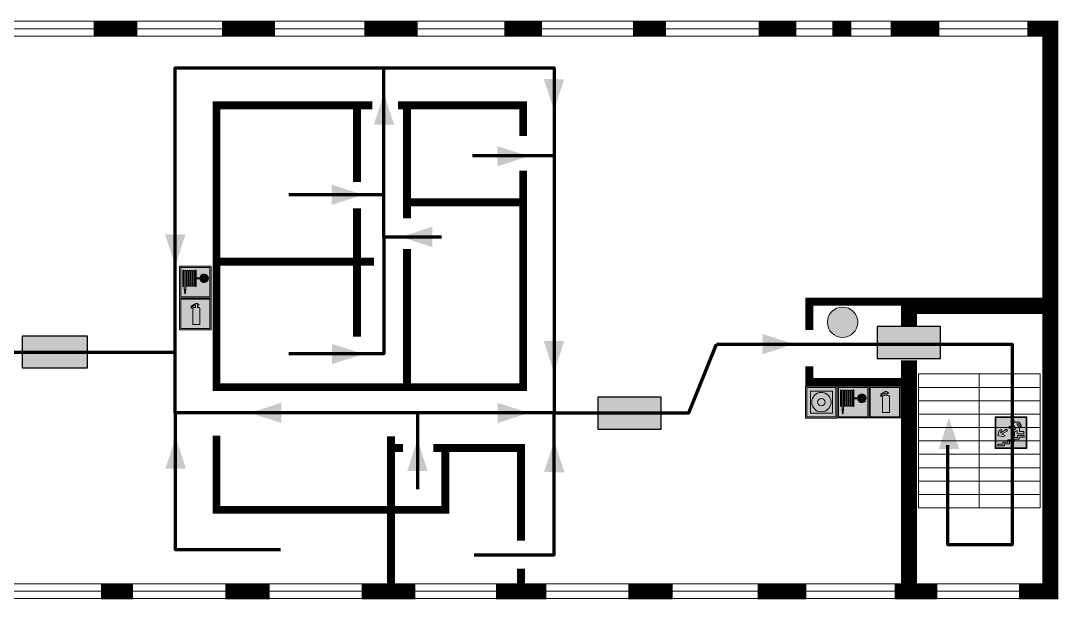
# Model space of a CAD drawing. Header units: millimetres. Extents: x 13114 to 67229, y 22859 to 38520.
# Drawn here: x 19675.7 to 19936.7, y 25225.2 to 25370.9 of the extents above; entities that cross this region are included whole.
import ezdxf

# ---------------------------------------------------------------- set-up
doc = ezdxf.new("R2010")
doc.units = ezdxf.units.MM
doc.layers.add('План_Штампы', color=7, linetype='Continuous')

# ---------------------------------------------------------------- blocks, each defined once
blk = doc.blocks.new('A$C3AD82952')
at = {"true_color": 0xf5f5ff}
h = blk.add_hatch(color=7, dxfattribs=at)
h.dxf.hatch_style = 1
h.paths.add_polyline_path([(8.21, 8.73, 0.414214), (7.89, 9.05), (7.22, 9.05), (7.22, 9.92), (7.59, 9.92, 1), (7.57, 10.36), (7.22, 10.36), (7.22, 10.6), (6.43, 10.6), (6.43, 10.36), (6.01, 10.36), (4.74, 9.59), (4.74, 8.69), (4.98, 8.73), (4.98, 9.26), (6.12, 9.91), (6.43, 9.91), (6.43, 9.05), (5.76, 9.05, 0.414214), (5.44, 8.73), (5.44, 2.2), (8.21, 2.2)], flags=0)
h.paths.add_polyline_path([(12.8, 12.8), (0, 12.8), (0, 0), (12.8, 0)])
h.paths.add_polyline_path([(0.51, 12.29), (12.29, 12.29), (12.29, 0.51), (0.51, 0.51)], flags=16)
h.paths.add_polyline_path([(4.74, 9.59), (6.01, 10.36), (6.43, 10.36), (6.43, 10.6), (7.22, 10.6), (7.22, 10.36), (7.59, 10.36, -0.94586), (7.59, 9.92), (7.22, 9.92), (7.22, 9.05), (7.89, 9.05, -0.414214), (8.21, 8.73), (8.21, 2.2), (5.44, 2.2), (5.44, 8.73, -0.414214), (5.76, 9.05), (6.43, 9.05), (6.43, 9.91), (6.12, 9.91), (4.98, 9.26), (4.98, 8.73), (4.74, 8.69)], flags=0)
h = blk.add_hatch(color=242)
h.dxf.hatch_style = 1
h.paths.add_polyline_path([(12.29, 12.29), (0.51, 12.29), (0.51, 0.51), (12.29, 0.51)])
h.paths.add_polyline_path([(4.74, 8.69), (4.74, 9.59), (6.01, 10.36), (6.43, 10.36), (6.43, 10.6), (7.22, 10.6), (7.22, 10.36), (7.59, 10.36, -0.94586), (7.59, 9.92), (7.22, 9.92), (7.22, 9.05), (7.89, 9.05, -0.414214), (8.21, 8.73), (8.21, 2.2), (5.44, 2.2), (5.44, 8.73, -0.414214), (5.76, 9.05), (6.43, 9.05), (6.43, 9.91), (6.12, 9.91), (4.98, 9.26), (4.98, 8.73)], flags=16)
h = blk.add_hatch(color=7, dxfattribs=at)
h.dxf.hatch_style = 1
h.paths.add_polyline_path([(8.21, 8.73, 0.414214), (7.89, 9.05), (7.22, 9.05), (7.22, 9.92), (7.59, 9.92, 1), (7.57, 10.36), (7.22, 10.36), (7.22, 10.6), (6.43, 10.6), (6.43, 10.36), (6.01, 10.36), (4.74, 9.59), (4.74, 8.69), (4.98, 8.73), (4.98, 9.26), (6.12, 9.91), (6.43, 9.91), (6.43, 9.05), (5.76, 9.05, 0.414214), (5.44, 8.73), (5.44, 2.2), (8.21, 2.2)])
at = {"color": 242, "lineweight": 5}
for p, q in [((0, 0), (0, 12.8)), ((0, 12.8), (12.8, 12.8)), ((12.8, 0), (12.8, 12.8)), ((6.01, 10.36), (4.74, 9.59)), ((4.74, 9.59), (4.74, 8.69)), ((4.74, 8.69), (4.98, 8.73)), ((4.98, 9.26), (6.12, 9.91)), ((4.98, 8.73), (4.98, 9.26)), ((5.44, 2.2), (5.44, 8.73)), ((5.76, 9.05), (6.43, 9.05)), ((6.01, 10.36), (6.43, 10.36)), ((6.12, 9.91), (6.43, 9.91)), ((7.22, 10.6), (6.43, 10.6)), ((6.43, 10.6), (6.43, 10.36)), ((6.43, 9.91), (6.43, 9.05)), ((7.22, 10.36), (7.22, 10.6)), ((7.59, 10.36), (7.22, 10.36)), ((7.22, 9.05), (7.22, 9.92)), ((7.59, 9.92), (7.22, 9.92)), ((7.89, 9.05), (7.22, 9.05)), ((8.21, 2.2), (8.21, 8.73)), ((0, 0), (12.8, 0)), ((5.44, 2.2), (8.21, 2.2))]:
    blk.add_line(p, q, dxfattribs=at)
blk.add_lwpolyline([(0.51, 12.29), (12.29, 12.29), (12.29, 0.51), (0.51, 0.51)], close=True, dxfattribs=at)
for centre, radius, start, end in [((5.76, 8.73), 0.32, 90, 180), ((7.58, 10.14), 0.223, 273.1875, 86.8125), ((7.89, 8.73), 0.32, 0, 90)]:
    blk.add_arc(centre, radius, start, end, dxfattribs=at)
blk = doc.blocks.new('A$C37112FD5')
at = {"true_color": 0xf5f5ff}
h = blk.add_hatch(color=7, dxfattribs=at)
h.dxf.hatch_style = 1
h.paths.add_polyline_path([(12.8, -7.4), (0, -7.4), (0, -20.2), (12.8, -20.2)])
h.paths.add_polyline_path([(12.29, -7.91), (12.29, -19.69), (0.51, -19.69), (0.51, -7.91)], flags=16)
h.paths.add_polyline_path([(4.98, -9.04, -0.42597), (5.17, -9.22), (5.17, -12.25), (5.17, -15.29, -0.432244), (4.98, -15.47), (4.83, -15.47, -0.42597), (4.64, -15.29), (4.64, -12.25), (4.64, -9.22, -0.432244), (4.83, -9.04)], flags=0)
h.paths.add_polyline_path([(4.28, -9.22), (4.28, -12.25), (4.28, -15.29, -0.432244), (4.09, -15.47), (3.94, -15.47, -0.42597), (3.75, -15.29), (3.75, -12.25), (3.75, -9.22, -0.432244), (3.94, -9.04), (4.09, -9.04, -0.42597)], flags=0)
h.paths.add_polyline_path([(5.72, -9.04), (5.87, -9.04, -0.42597), (6.06, -9.22), (6.06, -12.25), (6.06, -15.29, -0.432244), (5.87, -15.47), (5.72, -15.47, -0.42597), (5.53, -15.29), (5.53, -12.25), (5.53, -9.22, -0.432244)], flags=0)
h.paths.add_polyline_path([(6.42, -8.9), (6.5, -8.9, -0.42597), (6.69, -9.08), (6.69, -12.03), (8.21, -12.03, -15.824349), (8.21, -12.47), (6.69, -12.47), (6.69, -15.42, -0.432244), (6.5, -15.6), (6.42, -15.6)], flags=0)
h.paths.add_polyline_path([(3.39, -9.22), (3.39, -12.25), (3.39, -15.29, -0.432244), (3.2, -15.47), (3.05, -15.47, -0.42597), (2.85, -15.29), (2.85, -12.25), (2.85, -9.22, -0.432244), (3.05, -9.04), (3.2, -9.04, -0.42597)], flags=0)
h.paths.add_polyline_path([(2.5, -9.22), (2.5, -16.71), (1.96, -16.71), (1.96, -9.22, -0.432244), (2.15, -9.04), (2.31, -9.04, -0.42597)], flags=0)
h.paths.add_polyline_path([(1.61, -8.9), (1.61, -15.6), (1.57, -15.6, -0.42597), (1.37, -15.42), (1.37, -12.03), (1.37, -9.09, -0.432244), (1.57, -8.9)], flags=0)
h.paths.add_polyline_path([(9.76, -10.81), (9.76, -12.03), (8.49, -12.03, -0.336371)], flags=0)
h.paths.add_polyline_path([(8.49, -12.47), (9.76, -12.47), (9.76, -13.7, -0.336371)], flags=0)
h.paths.add_polyline_path([(10.11, -10.81, -0.336371), (11.38, -12.03), (10.11, -12.03)], flags=0)
h.paths.add_polyline_path([(10.11, -12.47), (11.38, -12.47, -0.336371), (10.11, -13.7)], flags=0)
h.paths.add_polyline_path([(2.5, -16.84), (2.5, -17.05), (1.97, -17.05), (1.97, -16.84)], flags=0)
h.paths.add_polyline_path([(2.5, -17.24, -0.033778), (2.24, -18.6, -0.033778), (1.97, -17.24)], flags=0)
h = blk.add_hatch(color=242)
h.dxf.hatch_style = 1
h.paths.add_polyline_path([(12.29, -7.91), (0.51, -7.91), (0.51, -19.69), (12.29, -19.69)])
h.paths.add_polyline_path([(6.42, -15.6), (6.42, -8.9), (6.5, -8.9, -0.42597), (6.69, -9.08), (6.69, -12.03), (8.21, -12.03, -15.824349), (8.21, -12.47), (6.69, -12.47), (6.69, -15.42, -0.432244), (6.5, -15.6)], flags=16)
h.paths.add_polyline_path([(5.87, -15.47), (5.72, -15.47, -0.42597), (5.53, -15.29), (5.53, -12.25), (5.53, -9.22, -0.432244), (5.72, -9.04), (5.87, -9.04, -0.42597), (6.06, -9.22), (6.06, -12.25), (6.06, -15.29, -0.432244)], flags=16)
h.paths.add_polyline_path([(4.98, -15.47), (4.83, -15.47, -0.42597), (4.64, -15.29), (4.64, -12.25), (4.64, -9.22, -0.432244), (4.83, -9.04), (4.98, -9.04, -0.42597), (5.17, -9.22), (5.17, -12.25), (5.17, -15.29, -0.432244)], flags=16)
h.paths.add_polyline_path([(4.09, -15.47), (3.94, -15.47, -0.42597), (3.75, -15.29), (3.75, -12.25), (3.75, -9.22, -0.432244), (3.94, -9.04), (4.09, -9.04, -0.42597), (4.28, -9.22), (4.28, -12.25), (4.28, -15.29, -0.432244)], flags=16)
h.paths.add_polyline_path([(3.2, -15.47), (3.05, -15.47, -0.42597), (2.85, -15.29), (2.85, -12.25), (2.85, -9.22, -0.432244), (3.05, -9.04), (3.2, -9.04, -0.42597), (3.39, -9.22), (3.39, -12.25), (3.39, -15.29, -0.432244)], flags=16)
h.paths.add_polyline_path([(2.5, -17.05), (1.97, -17.05), (1.97, -16.84), (2.5, -16.84)], flags=16)
h.paths.add_polyline_path([(2.5, -17.24, -0.033778), (2.24, -18.6, -0.033778), (1.97, -17.24)], flags=16)
h.paths.add_polyline_path([(2.5, -16.71), (1.96, -16.71), (1.96, -9.22, -0.432244), (2.15, -9.04), (2.31, -9.04, -0.42597), (2.5, -9.22)], flags=16)
h.paths.add_polyline_path([(1.61, -15.6), (1.57, -15.6, -0.42597), (1.37, -15.42), (1.37, -12.03), (1.37, -9.09, -0.432244), (1.57, -8.9), (1.61, -8.9)], flags=16)
h.paths.add_polyline_path([(8.49, -12.47), (9.76, -12.47), (9.76, -13.7, -0.336371)], flags=0)
h.paths.add_polyline_path([(10.11, -13.7), (10.11, -12.47), (11.38, -12.47, -0.336371)], flags=0)
h.paths.add_polyline_path([(8.49, -12.03, -0.336371), (9.76, -10.81), (9.76, -12.03)], flags=0)
h.paths.add_polyline_path([(10.11, -12.03), (10.11, -10.81, -0.336371), (11.38, -12.03)], flags=0)
h = blk.add_hatch(color=7, dxfattribs=at)
h.dxf.hatch_style = 1
h.paths.add_polyline_path([(1.61, -8.9), (1.57, -8.9, 0.432244), (1.37, -9.09), (1.37, -12.03), (1.37, -15.42, 0.42597), (1.57, -15.6), (1.61, -15.6)])
h.paths.add_polyline_path([(2.5, -9.22, 0.42597), (2.31, -9.04), (2.15, -9.04, 0.432244), (1.96, -9.22), (1.96, -16.71), (2.5, -16.71)])
h.paths.add_polyline_path([(2.5, -16.84), (1.97, -16.84), (1.97, -17.05), (2.5, -17.05)])
h.paths.add_polyline_path([(2.5, -17.24), (1.97, -17.24, 0.033778), (2.24, -18.6, 0.033778)])
h.paths.add_polyline_path([(3.39, -12.25), (3.39, -9.22, 0.42597), (3.2, -9.04), (3.05, -9.04, 0.432244), (2.85, -9.22), (2.85, -12.25), (2.85, -15.29, 0.42597), (3.05, -15.47), (3.2, -15.47, 0.432244), (3.39, -15.29)])
h.paths.add_polyline_path([(4.28, -12.25), (4.28, -9.22, 0.42597), (4.09, -9.04), (3.94, -9.04, 0.432244), (3.75, -9.22), (3.75, -12.25), (3.75, -15.29, 0.42597), (3.94, -15.47), (4.09, -15.47, 0.432244), (4.28, -15.29)])
h.paths.add_polyline_path([(5.17, -12.25), (5.17, -9.22, 0.42597), (4.98, -9.04), (4.83, -9.04, 0.432244), (4.64, -9.22), (4.64, -12.25), (4.64, -15.29, 0.42597), (4.83, -15.47), (4.98, -15.47, 0.432244), (5.17, -15.29)])
h.paths.add_polyline_path([(6.06, -12.25), (6.06, -9.22, 0.42597), (5.87, -9.04), (5.72, -9.04, 0.432244), (5.53, -9.22), (5.53, -12.25), (5.53, -15.29, 0.42597), (5.72, -15.47), (5.87, -15.47, 0.432244), (6.06, -15.29)])
h.paths.add_polyline_path([(6.69, -12.47), (8.21, -12.47, 15.824349), (8.21, -12.03), (6.69, -12.03), (6.69, -9.08, 0.42597), (6.5, -8.9), (6.42, -8.9), (6.42, -15.6), (6.5, -15.6, 0.432244), (6.69, -15.42)])
h.paths.add_polyline_path([(8.49, -12.47), (9.76, -12.47), (9.76, -13.7, -0.336371)], flags=16)
h.paths.add_polyline_path([(8.49, -12.03, -0.336371), (9.76, -10.81), (9.76, -12.03)], flags=16)
h.paths.add_polyline_path([(10.11, -12.47), (11.38, -12.47, -0.336371), (10.11, -13.7)], flags=16)
h.paths.add_polyline_path([(10.11, -12.03), (10.11, -10.81, -0.336371), (11.38, -12.03)], flags=16)
h = blk.add_hatch(color=242)
h.dxf.hatch_style = 1
h.paths.add_polyline_path([(9.76, -10.81, 0.336371), (8.49, -12.03), (9.76, -12.03)])
h.paths.add_polyline_path([(10.11, -10.81), (10.11, -12.03), (11.38, -12.03, 0.336371)])
h.paths.add_polyline_path([(11.38, -12.47), (10.11, -12.47), (10.11, -13.7, 0.336371)])
h.paths.add_polyline_path([(9.76, -12.47), (8.49, -12.47, 0.336371), (9.76, -13.7)])
at = {"color": 242, "lineweight": 5}
for p, q in [((0, -20.2), (0, -7.4)), ((0, -7.4), (12.8, -7.4)), ((12.8, -20.2), (12.8, -7.4)), ((1.37, -12.03), (1.37, -9.08)), ((1.37, -12.03), (1.37, -15.42)), ((1.57, -8.9), (1.61, -8.9)), ((1.61, -8.9), (1.61, -15.6)), ((1.96, -16.71), (1.96, -9.22)), ((2.15, -9.04), (2.31, -9.04)), ((2.5, -16.71), (2.5, -9.22)), ((2.85, -12.25), (2.85, -9.22)), ((2.85, -12.25), (2.85, -15.29)), ((3.05, -9.04), (3.2, -9.04)), ((3.39, -12.25), (3.39, -9.22)), ((3.39, -12.25), (3.39, -15.29)), ((3.75, -12.25), (3.75, -9.22)), ((3.75, -12.25), (3.75, -15.29)), ((3.94, -9.04), (4.09, -9.04)), ((4.28, -12.25), (4.28, -9.22)), ((4.28, -12.25), (4.28, -15.29)), ((4.64, -12.25), (4.64, -9.22)), ((4.64, -12.25), (4.64, -15.29)), ((4.83, -9.04), (4.98, -9.04)), ((5.17, -12.25), (5.17, -9.22)), ((5.17, -12.25), (5.17, -15.29)), ((5.53, -12.25), (5.53, -9.22)), ((5.53, -12.25), (5.53, -15.29)), ((5.72, -9.04), (5.87, -9.04)), ((6.06, -12.25), (6.06, -9.22)), ((6.06, -12.25), (6.06, -15.29)), ((6.42, -8.9), (6.42, -15.6)), ((6.5, -8.9), (6.42, -8.9)), ((6.69, -12.03), (6.69, -9.08)), ((8.21, -12.03), (6.69, -12.03)), ((8.21, -12.47), (6.69, -12.47)), ((6.69, -12.47), (6.69, -15.42)), ((9.76, -12.03), (8.49, -12.03)), ((9.76, -12.47), (8.49, -12.47)), ((9.76, -10.81), (9.76, -12.03)), ((9.76, -12.47), (9.76, -13.7)), ((10.11, -10.81), (10.11, -12.03)), ((11.38, -12.03), (10.11, -12.03)), ((11.38, -12.47), (10.11, -12.47)), ((10.11, -12.47), (10.11, -13.7)), ((1.57, -15.6), (1.61, -15.6)), ((3.05, -15.47), (3.2, -15.47)), ((3.94, -15.47), (4.09, -15.47)), ((4.83, -15.47), (4.98, -15.47)), ((5.72, -15.47), (5.87, -15.47)), ((6.42, -15.6), (6.5, -15.6)), ((0, -20.2), (12.8, -20.2)), ((1.96, -16.71), (2.5, -16.71)), ((1.97, -16.84), (2.5, -16.84)), ((1.97, -17.05), (1.97, -16.84)), ((2.5, -17.05), (1.97, -17.05)), ((1.97, -17.24), (2.5, -17.24)), ((2.5, -16.84), (2.5, -17.05))]:
    blk.add_line(p, q, dxfattribs=at)
blk.add_lwpolyline([(0.51, -7.91), (12.29, -7.91), (12.29, -19.69), (0.51, -19.69)], close=True, dxfattribs=at)
for centre, radius, start, end in [((1.56, -9.09), 0.182, 87.1027, 180.6071), ((2.15, -9.22), 0.182, 87.1027, 180.6071), ((2.32, -9.22), 0.182, 359.3929, 92.8973), ((3.04, -9.22), 0.182, 87.1027, 180.6071), ((3.21, -9.22), 0.182, 359.3929, 92.8973), ((3.93, -9.22), 0.182, 87.1027, 180.6071), ((4.1, -9.22), 0.182, 359.3929, 92.8973), ((4.82, -9.22), 0.182, 87.1027, 180.6071), ((4.99, -9.22), 0.182, 359.3929, 92.8973), ((5.71, -9.22), 0.182, 87.1027, 180.6071), ((5.88, -9.22), 0.182, 359.3929, 92.8973), ((6.51, -9.09), 0.182, 359.3929, 92.8973), ((9.93, -12.25), 1.74, 187.2319, 172.7681), ((9.93, -12.25), 1.46, 96.9927, 171.3585), ((9.93, -12.25), 1.46, 188.6415, 263.0073), ((9.93, -12.25), 1.46, 8.6415, 83.0073), ((9.93, -12.25), 1.46, 276.9927, 351.3585), ((1.56, -15.42), 0.182, 179.3929, 272.8973), ((3.04, -15.29), 0.182, 179.3929, 272.8973), ((3.21, -15.29), 0.182, 267.1027, 0.6071), ((3.93, -15.29), 0.182, 179.3929, 272.8973), ((4.1, -15.29), 0.182, 267.1027, 0.6071), ((4.82, -15.29), 0.182, 179.3929, 272.8973), ((4.99, -15.29), 0.182, 267.1027, 0.6071), ((5.71, -15.29), 0.182, 179.3929, 272.8973), ((5.88, -15.29), 0.182, 267.1027, 0.6071), ((6.51, -15.42), 0.182, 267.1027, 0.6071), ((12.17, -15.98), 10.27, 187.041, 194.7793), ((-7.7, -15.98), 10.27, 345.2207, 352.959)]:
    blk.add_arc(centre, radius, start, end, dxfattribs=at)
blk = doc.blocks.new('A$C7B4425F7')
at = {"true_color": 0xffffff}
blk.add_hatch(color=7, dxfattribs=at).paths.add_polyline_path([(0, 0), (-16, 0), (-16, -8), (0, -8)])
h = blk.add_hatch(color=126)
h.paths.add_polyline_path([(-0.2, -0.2), (-15.8, -0.2), (-15.8, -7.8), (-0.2, -7.8)])
h.paths.add_polyline_path([(-11.76, -2.03), (-11.76, -3.66), (-11.17, -3.66, -0.568275), (-11.17, -6.18), (-12.58, -6.18), (-12.58, -2.03)], flags=16)
h.paths.add_polyline_path([(-13.33, -4.12, -0.495768), (-13.59, -6.18), (-15.03, -6.18), (-15.03, -2.03), (-13.59, -2.03, -0.487973)], flags=16)
h.paths.add_polyline_path([(-10.25, -2.03), (-9.48, -2.03), (-9.48, -6.18), (-10.25, -6.18)], flags=16)
h.paths.add_polyline_path([(-13.84, -3.69), (-14.24, -3.69), (-14.24, -3.03), (-13.9, -3.03, -0.692621)], flags=0)
h.paths.add_polyline_path([(-9.15, -2.03), (-8.4, -2.03), (-8.04, -3.07), (-7.68, -2.03), (-6.93, -2.03), (-7.64, -4.1), (-6.93, -6.18), (-7.68, -6.18), (-8.04, -5.14), (-8.4, -6.18), (-9.15, -6.18), (-8.44, -4.1)], flags=16)
h.paths.add_polyline_path([(-11.76, -4.46), (-11.42, -4.46, -0.692621), (-11.36, -5.12), (-11.76, -5.12)], flags=0)
h.paths.add_polyline_path([(-13.9, -5.2), (-14.24, -5.2), (-14.24, -4.55), (-13.84, -4.55, -0.708038)], flags=0)
edge = h.paths.add_edge_path(flags=16)
edge.add_ellipse((-5.51, -4.08), major_axis=(0, 2.05), ratio=0.586184, start_angle=0, end_angle=360)
edge = h.paths.add_edge_path(flags=0)
edge.add_ellipse((-5.51, -4.08), major_axis=(0, 1.14), ratio=0.454828, start_angle=0, end_angle=360)
h.paths.add_polyline_path([(-4.13, -4.96, 0.377264), (-3.48, -4.52, 0.0555), (-3.16, -2.03), (-1.66, -2.03), (-1.66, -4.96), (-0.96, -4.96), (-0.96, -7.01), (-1.75, -7.01), (-1.75, -6.18), (-3.3, -6.18), (-3.3, -7.02), (-4.13, -7.02)], flags=16)
h.paths.add_polyline_path([(-2.73, -2.91), (-2.28, -2.91), (-2.28, -4.96), (-3.05, -4.96, 0.079136)], flags=0)
at = {"color": 126}
blk.add_lwpolyline([(-16, -8), (0, -8), (0, 0), (-16, 0)], close=True, dxfattribs=at)
blk = doc.blocks.new('A$C54414219')
at = {"true_color": 0xffffff}
h = blk.add_hatch(color=7, dxfattribs=at)
h.paths.add_polyline_path([(2.39, -9.45), (2.39, -18.3), (11.23, -18.3), (11.23, -9.45)], flags=0)
h.paths.add_polyline_path([(10.71, -13.87, -1), (2.92, -13.87, -1)], flags=0)
h.paths.add_polyline_path([(8.3, -13.87, -1), (5.33, -13.87, -1)], flags=0)
h.paths.add_polyline_path([(0.41, -7.47), (0.41, -20.27), (13.21, -20.27), (13.21, -7.47)])
h.paths.add_polyline_path([(0.92, -19.77), (12.71, -19.77), (12.71, -7.98), (0.92, -7.98)], flags=16)
h.paths.add_polyline_path([(11.23, -9.45), (11.23, -18.3), (2.39, -18.3), (2.39, -9.45)], flags=0)
at = {"lineweight": 5}
h = blk.add_hatch(color=242, dxfattribs=at)
h.paths.add_polyline_path([(12.71, -7.98), (0.92, -7.98), (0.92, -19.77), (12.71, -19.77)])
h.paths.add_polyline_path([(11.23, -18.3), (2.39, -18.3), (2.39, -9.45), (11.23, -9.45)], flags=16)
h.paths.add_polyline_path([(10.71, -13.87, -1), (2.92, -13.87, -1)], flags=0)
h.paths.add_polyline_path([(8.3, -13.87, -1), (5.33, -13.87, -1)], flags=0)
at = {"true_color": 0xffffff}
h = blk.add_hatch(color=7, dxfattribs=at)
h.paths.add_polyline_path([(2.39, -9.45), (2.39, -18.3), (11.23, -18.3), (11.23, -9.45)])
h.paths.add_polyline_path([(10.71, -13.87, -1), (2.92, -13.87, -1)], flags=16)
h.paths.add_polyline_path([(8.3, -13.87, -1), (5.33, -13.87, -1)], flags=0)
at = {"lineweight": 5}
h = blk.add_hatch(color=242, dxfattribs=at)
h.paths.add_polyline_path([(2.92, -13.87, 1), (10.71, -13.87, 1)])
h.paths.add_polyline_path([(8.3, -13.87, -1), (5.33, -13.87, -1)], flags=16)
at = {"color": 242, "lineweight": 5}
for p, q in [((0.41, -20.27), (0.41, -7.47)), ((0.41, -7.47), (13.21, -7.47)), ((0.41, -7.47), (13.21, -7.47)), ((13.21, -20.27), (13.21, -7.47)), ((0.41, -20.27), (13.21, -20.27))]:
    blk.add_line(p, q, dxfattribs=at)
for points in [[(0.92, -7.98), (12.71, -7.98), (12.71, -19.77), (0.92, -19.77)], [(2.39, -9.45), (11.23, -9.45), (11.23, -18.3), (2.39, -18.3)]]:
    blk.add_lwpolyline(points, close=True, dxfattribs=at)
for radius in [3.89, 1.49]:
    blk.add_circle((6.81, -13.87), radius, dxfattribs=at)
blk = doc.blocks.new('A$C7B8C2D5B')
at = {"lineweight": 0}
h = blk.add_hatch(color=5, dxfattribs=at)
h.dxf.hatch_style = 1
h.paths.add_polyline_path([(1.4, -3.02, 1), (-2.11, -3.02, 1)])
at = {"color": 5, "lineweight": 0}
blk.add_circle((-0.36, -3.02), 1.75, dxfattribs=at)
blk = doc.blocks.new('вниз 3')
at = {"lineweight": 0, "true_color": 0xffffff}
h = blk.add_hatch(color=7, dxfattribs=at)
h.dxf.hatch_style = 1
h.paths.add_polyline_path([(40997.5, -4475.69), (40997.25, -4475.28), (40995.76, -4476.15), (40995.97, -4475.23), (40995.39, -4475.56), (40995.05, -4476.83), (40996.33, -4477.17), (40996.91, -4476.83), (40996, -4476.55)], flags=0)
h.paths.add_polyline_path([(40999.81, -4473.95), (41000.22, -4473.95), (41000.64, -4474.67), (41001.03, -4474.43), (41000.46, -4473.49), (41000.42, -4473.49), (40999.43, -4473.49), (40998.68, -4473.92), (40998.68, -4474.57), (40997.88, -4474.57), (40997.88, -4475), (40999.14, -4475), (40999.14, -4474.43), (40999.14, -4474.38), (40999.59, -4475.15), (40998.72, -4475.67), (40998.72, -4477.06), (40999.24, -4477.06), (40999.24, -4475.96), (40999.95, -4475.56), (40999.95, -4476.43), (41001.61, -4476.43), (41001.61, -4475.88), (41000.47, -4475.88), (41000.47, -4475.12)], flags=0)
h.paths.add_polyline_path([(40999.2, -4473.24, 1), (40998.35, -4473.24, 1)], flags=0)
h.paths.add_polyline_path([(41000.46, -4477.26), (41001.69, -4477.26), (41001.69, -4476.84), (41000.03, -4476.84), (41000.03, -4477.39), (40998.78, -4477.39), (40998.78, -4477.95), (40997.53, -4477.95), (40997.53, -4478.5), (40996.29, -4478.5), (40996.29, -4479.06), (40995.05, -4479.06), (40995.05, -4479.48), (40995.29, -4479.48), (40996.72, -4479.48), (40996.72, -4478.92), (40997.97, -4478.92), (40997.97, -4478.36), (40999.2, -4478.36), (40999.2, -4477.81), (41000.46, -4477.81)], flags=0)
h.paths.add_polyline_path([(41002.37, -4472.17), (40994.37, -4472.17), (40994.37, -4480.17), (41002.37, -4480.17)])
h.paths.add_polyline_path([(41002.16, -4479.96), (40994.57, -4479.96), (40994.57, -4472.37), (41002.16, -4472.37)], flags=16)
h.paths.add_polyline_path([(41001.61, -4475.88), (41001.61, -4476.43), (40999.95, -4476.43), (40999.95, -4475.56), (40999.24, -4475.96), (40999.24, -4477.06), (40998.72, -4477.06), (40998.72, -4475.67), (40999.59, -4475.15), (40999.14, -4474.38), (40999.14, -4474.43), (40999.14, -4475), (40997.88, -4475), (40997.88, -4474.57), (40998.68, -4474.57), (40998.68, -4473.92), (40999.43, -4473.49), (41000.42, -4473.49), (41000.46, -4473.49), (41001.03, -4474.43), (41000.64, -4474.67), (41000.22, -4473.95), (40999.81, -4473.95), (41000.47, -4475.12), (41000.47, -4475.88)], flags=0)
h.paths.add_polyline_path([(41001.69, -4476.84), (41001.69, -4477.26), (41000.46, -4477.26), (41000.46, -4477.81), (40999.2, -4477.81), (40999.2, -4478.36), (40997.97, -4478.36), (40997.97, -4478.92), (40996.72, -4478.92), (40996.72, -4479.48), (40995.05, -4479.48), (40995.05, -4479.06), (40996.29, -4479.06), (40996.29, -4478.5), (40997.53, -4478.5), (40997.53, -4477.95), (40998.78, -4477.95), (40998.78, -4477.39), (41000.03, -4477.39), (41000.03, -4476.84)], flags=0)
h.paths.add_polyline_path([(40998.35, -4473.24, -1), (40999.2, -4473.24, -1)], flags=0)
h.paths.add_polyline_path([(40997.5, -4475.69), (40996, -4476.55), (40996.91, -4476.83), (40996.33, -4477.17), (40995.05, -4476.83), (40995.39, -4475.56), (40995.97, -4475.23), (40995.76, -4476.15), (40997.25, -4475.28)], flags=0)
at = {"lineweight": 0}
h = blk.add_hatch(color=126, dxfattribs=at)
h.dxf.hatch_style = 1
h.paths.add_polyline_path([(41002.16, -4472.37), (40994.57, -4472.37), (40994.57, -4479.96), (41002.16, -4479.96)])
h.paths.add_polyline_path([(40995.97, -4475.23), (40995.76, -4476.15), (40997.25, -4475.28), (40997.5, -4475.69), (40996, -4476.55), (40996.91, -4476.83), (40996.33, -4477.17), (40995.05, -4476.83), (40995.39, -4475.56)], flags=16)
h.paths.add_polyline_path([(40997.88, -4474.57), (40998.68, -4474.57), (40998.68, -4473.92), (40999.43, -4473.49), (41000.42, -4473.49), (41000.46, -4473.49), (41001.03, -4474.43), (41000.64, -4474.67), (41000.22, -4473.95), (40999.81, -4473.95), (41000.47, -4475.12), (41000.47, -4475.88), (41001.61, -4475.88), (41001.61, -4476.43), (40999.95, -4476.43), (40999.95, -4475.56), (40999.24, -4475.96), (40999.24, -4477.06), (40998.72, -4477.06), (40998.72, -4475.67), (40999.59, -4475.15), (40999.14, -4474.38), (40999.14, -4474.43), (40999.14, -4475), (40997.88, -4475)], flags=16)
h.paths.add_polyline_path([(40998.35, -4473.24, -1), (40999.2, -4473.24, -1)], flags=16)
h.paths.add_polyline_path([(40997.53, -4477.95), (40998.78, -4477.95), (40998.78, -4477.39), (41000.03, -4477.39), (41000.03, -4476.84), (41001.69, -4476.84), (41001.69, -4477.26), (41000.46, -4477.26), (41000.46, -4477.81), (40999.2, -4477.81), (40999.2, -4478.36), (40997.97, -4478.36), (40997.97, -4478.92), (40996.72, -4478.92), (40996.72, -4479.48), (40995.05, -4479.48), (40995.05, -4479.06), (40996.29, -4479.06), (40996.29, -4478.5), (40997.53, -4478.5)], flags=16)
at = {"lineweight": 0, "true_color": 0xffffff}
h = blk.add_hatch(color=7, dxfattribs=at)
h.dxf.hatch_style = 1
h.paths.add_polyline_path([(40999.2, -4473.24, 1), (40998.35, -4473.24, 1)])
h.paths.add_polyline_path([(40999.81, -4473.95), (41000.22, -4473.95), (41000.64, -4474.67), (41001.03, -4474.43), (41000.46, -4473.49), (41000.42, -4473.49), (40999.43, -4473.49), (40998.68, -4473.92), (40998.68, -4474.57), (40997.88, -4474.57), (40997.88, -4475), (40999.14, -4475), (40999.14, -4474.43), (40999.14, -4474.38), (40999.59, -4475.15), (40998.72, -4475.67), (40998.72, -4477.06), (40999.24, -4477.06), (40999.24, -4475.96), (40999.95, -4475.56), (40999.95, -4476.43), (41001.61, -4476.43), (41001.61, -4475.88), (41000.47, -4475.88), (41000.47, -4475.12)])
h.paths.add_polyline_path([(40999.2, -4477.81), (41000.46, -4477.81), (41000.46, -4477.26), (41001.69, -4477.26), (41001.69, -4476.84), (41000.03, -4476.84), (41000.03, -4477.39), (40998.78, -4477.39), (40998.78, -4477.95), (40997.53, -4477.95), (40997.53, -4478.5), (40996.29, -4478.5), (40996.29, -4479.06), (40995.05, -4479.06), (40995.05, -4479.48), (40995.29, -4479.48), (40996.72, -4479.48), (40996.72, -4478.92), (40997.97, -4478.92), (40997.97, -4478.36), (40999.2, -4478.36)])
h.paths.add_polyline_path([(40997.5, -4475.69), (40997.25, -4475.28), (40995.76, -4476.15), (40995.97, -4475.23), (40995.39, -4475.56), (40995.05, -4476.83), (40996.33, -4477.17), (40996.91, -4476.83), (40996, -4476.55)])
at = {"color": 126, "lineweight": 0}
for points in [[(40994.37, -4472.17), (41002.37, -4472.17), (41002.37, -4480.17), (40994.37, -4480.17)], [(40994.57, -4472.37), (41002.16, -4472.37), (41002.16, -4479.96), (40994.57, -4479.96)]]:
    blk.add_lwpolyline(points, close=True, dxfattribs=at)
for points in [[(40999.14, -4474.43), (40999.14, -4475), (40997.88, -4475), (40997.88, -4474.57), (40998.68, -4474.57), (40998.68, -4473.92), (40999.43, -4473.49), (41000.42, -4473.49), (41000.46, -4473.49), (41001.03, -4474.43), (41000.64, -4474.67), (41000.22, -4473.95), (40999.81, -4473.95), (41000.47, -4475.12), (41000.47, -4475.88), (41001.61, -4475.88), (41001.61, -4476.43), (40999.95, -4476.43), (40999.95, -4475.56), (40999.24, -4475.96), (40999.24, -4477.06), (40998.72, -4477.06), (40998.72, -4475.67), (40999.59, -4475.15), (40999.14, -4474.38), (40999.14, -4474.43)], [(40995.05, -4476.83), (40995.39, -4475.56), (40995.97, -4475.23), (40995.76, -4476.15), (40997.25, -4475.28), (40997.5, -4475.69), (40996, -4476.55), (40996.91, -4476.83), (40996.33, -4477.17), (40995.05, -4476.83)], [(40995.29, -4479.48), (40995.05, -4479.48), (40995.05, -4479.06), (40996.29, -4479.06), (40996.29, -4478.5), (40997.53, -4478.5), (40997.53, -4477.95), (40998.78, -4477.95), (40998.78, -4477.39), (41000.03, -4477.39), (41000.03, -4476.84), (41001.69, -4476.84), (41001.69, -4477.26), (41000.46, -4477.26), (41000.46, -4477.81), (40999.2, -4477.81), (40999.2, -4478.36), (40997.97, -4478.36), (40997.97, -4478.92), (40996.72, -4478.92), (40996.72, -4479.48), (40995.05, -4479.48)]]:
    blk.add_lwpolyline(points, dxfattribs=at)
blk.add_circle((40998.77, -4473.24), 0.426, dxfattribs=at)
blk = doc.blocks.new('A$C32E8229D')
at = {"true_color": 0xffffff}
blk.add_hatch(color=7, dxfattribs=at).paths.add_polyline_path([(0, 0), (0, -8), (16, -8), (16, 0)])
h = blk.add_hatch(color=126)
h.paths.add_polyline_path([(0.2, -0.2), (15.8, -0.2), (15.8, -7.8), (0.2, -7.8)])
h.paths.add_polyline_path([(13.49, -2.05), (12.08, -2.05), (11.37, -2.63, 0.162397), (11.29, -2.84), (11.29, -3.63), (10.35, -3.63), (10.35, -4.05), (11.68, -4.05), (11.68, -3.48), (12.26, -4.28), (11.29, -5.1), (11.29, -6.78), (11.85, -6.78), (11.85, -5.44), (12.8, -4.64), (12.8, -5.94), (14.46, -5.94), (14.46, -5.39), (13.45, -5.39), (13.45, -3.97), (12.46, -2.59), (13.15, -2.59), (13.69, -3.34), (14.18, -3)], flags=16)
h.paths.add_polyline_path([(10.74, -1.82, 1), (11.8, -1.82, 1)], flags=16)
h.paths.add_polyline_path([(9.39, -3.59), (5.99, -3.59), (6.56, -3.03), (5.91, -3.03), (5.1, -3.83), (5.91, -4.64), (6.56, -4.64), (5.99, -4.09), (9.39, -4.09)], flags=16)
h.paths.add_polyline_path([(4.29, -1.08), (1.72, -1.08), (1.72, -6.6), (4.29, -6.6)], flags=16)
at = {"color": 126}
blk.add_lwpolyline([(16, -8), (0, -8), (0, 0), (16, 0)], close=True, dxfattribs=at)

msp = doc.modelspace()

# ---------------------------------------------------------------- linework, layer by layer
at = {"lineweight": 0}
for points in [[(19602.81, 25370.72), (19930.46, 25370.72)], [(19603.24, 25368.85), (19930.89, 25368.85)], [(19602.86, 25367), (19930.51, 25367)], [(19601.54, 25229.12), (19934.77, 25229.12)], [(19601.97, 25227.26), (19935.47, 25227.26)], [(19601.59, 25225.4), (19928.62, 25225.4)]]:
    msp.add_lwpolyline(points, dxfattribs=at)
for points, const_width in [([(19694, 25368.85), (19705.04, 25368.85)], 4), ([(19726.34, 25368.85), (19739.6, 25368.85)], 4), ([(19762.13, 25368.85), (19775.56, 25368.85)], 4), ([(19797.3, 25368.85), (19806.78, 25368.85)], 4), ([(19829.71, 25368.85), (19838.01, 25368.85)], 4), ([(19861.32, 25368.85), (19870.81, 25368.85)], 4), ([(19879.9, 25368.85), (19884.64, 25368.85)], 4), ([(19894.52, 25368.85), (19906.77, 25368.85)], 4), ([(19928.9, 25368.85), (19934.7, 25368.85), (19934.7, 25227.23), (19926.84, 25227.23)], 4), ([(19764.15, 25349.57), (19724.92, 25349.57), (19724.92, 25278.61), (19802.08, 25278.61), (19802.08, 25282.34)], 2), ([(19802.08, 25341.82), (19802.08, 25349.57), (19770.56, 25349.57)], 2), ([(19774.33, 25349.57), (19772.86, 25349.57), (19772.86, 25321.14)], 2), ([(19802.08, 25282.34), (19802.08, 25333.08)], 2), ([(19802.08, 25325.13), (19772.86, 25325.13)], 2), ([(19772.86, 25313.36), (19772.86, 25278.61)], 2), ([(19725.66, 25310.21), (19764.54, 25310.21)], 2), ([(19934.7, 25299.06), (19899.17, 25299.06), (19899.17, 25294)], 4), ([(19899.17, 25285.39), (19899.17, 25227.23)], 4), ([(19874.04, 25283.87), (19874.04, 25279.9), (19898.97, 25279.9)], 2), ([(19703.89, 25227.23), (19695.9, 25227.23)], 4), ([(19738.32, 25227.23), (19727.1, 25227.23)], 4), ([(19774.97, 25227.23), (19761.48, 25227.23)], 4), ([(19807.93, 25227.23), (19795.22, 25227.23)], 4), ([(19839.69, 25227.23), (19828.57, 25227.23)], 4), ([(19873.36, 25227.23), (19861.08, 25227.23)], 4), ([(19906.24, 25227.23), (19895.54, 25227.23)], 4)]:
    msp.add_lwpolyline(points, dxfattribs=dict(at, const_width=const_width))
at = {"color": 126, "lineweight": 100, "true_color": 0x008754}
for points in [[(19651.78, 25287.4), (19714.55, 25287.4), (19714.55, 25359.04), (19809.87, 25359.04), (19809.87, 25336.86), (19789.36, 25336.86)], [(19767.05, 25336.86), (19767.05, 25359.04)], [(19809.87, 25336.86), (19809.87, 25272.18), (19714.55, 25272.18), (19714.55, 25287.4)], [(19781.53, 25316.41), (19767.05, 25316.41), (19767.05, 25336.86)], [(19767.05, 25327.03), (19743.13, 25327.03)], [(19767.05, 25316.41), (19767.05, 25286.99), (19743.13, 25286.99)], [(19809.87, 25272.18), (19843.75, 25272.18), (19850.74, 25289.47)], [(19850.74, 25289.47), (19925.13, 25289.47), (19925.13, 25238.94), (19908.94, 25238.94), (19908.94, 25264)], [(19714.55, 25272.18), (19714.55, 25237.76), (19740.98, 25237.76)], [(19775.47, 25272.18), (19775.47, 25252.95)], [(19789.72, 25236.42), (19809.87, 25236.42), (19809.87, 25272.18)]]:
    msp.add_lwpolyline(points, dxfattribs=at)
at = {"lineweight": 100, "const_width": 2}
for points in [[(19760.3, 25349.72), (19760.3, 25330.27)], [(19760.3, 25323.6), (19760.3, 25291.37)], [(19933.75, 25300.11), (19874.04, 25300.11), (19874.04, 25293)], [(19782.48, 25263.31), (19782.48, 25247.74), (19724.92, 25247.74), (19724.92, 25266.42)], [(19768.85, 25266.23), (19768.85, 25227.3)], [(19768.85, 25263.31), (19771.81, 25263.31)], [(19779.44, 25263.31), (19801.56, 25263.31), (19801.56, 25239.95)], [(19801.56, 25229.12), (19801.56, 25232.94)]]:
    msp.add_lwpolyline(points, dxfattribs=at)
at = {"lineweight": 0}
for points in [[(19901.51, 25281.94), (19901.51, 25278.57), (19916.82, 25278.57), (19916.82, 25281.94)], [(19916.82, 25281.94), (19916.82, 25278.57), (19932.13, 25278.57), (19932.13, 25281.94)], [(19901.51, 25278.57), (19901.51, 25275.2), (19916.82, 25275.2), (19916.82, 25278.57)], [(19916.82, 25278.57), (19916.82, 25275.2), (19932.13, 25275.2), (19932.13, 25278.57)], [(19901.51, 25275.2), (19901.51, 25271.83), (19916.82, 25271.83), (19916.82, 25275.2)], [(19916.82, 25275.2), (19916.82, 25271.83), (19932.13, 25271.83), (19932.13, 25275.2)], [(19901.51, 25271.83), (19901.51, 25268.45), (19916.82, 25268.45), (19916.82, 25271.83)], [(19916.82, 25271.83), (19916.82, 25268.45), (19932.13, 25268.45), (19932.13, 25271.83)], [(19901.51, 25268.45), (19901.51, 25265.08), (19916.82, 25265.08), (19916.82, 25268.45)], [(19916.82, 25268.45), (19916.82, 25265.08), (19932.13, 25265.08), (19932.13, 25268.45)], [(19901.51, 25265.08), (19901.51, 25261.71), (19916.82, 25261.71), (19916.82, 25265.08)], [(19901.51, 25265.08), (19901.51, 25261.71), (19916.82, 25261.71), (19916.82, 25265.08)], [(19916.82, 25265.08), (19916.82, 25261.71), (19932.13, 25261.71), (19932.13, 25265.08)], [(19916.82, 25265.08), (19916.82, 25261.71), (19932.13, 25261.71), (19932.13, 25265.08)], [(19901.51, 25261.71), (19901.51, 25258.34), (19916.82, 25258.34), (19916.82, 25261.71)], [(19916.82, 25261.71), (19916.82, 25258.34), (19932.13, 25258.34), (19932.13, 25261.71)], [(19901.51, 25258.34), (19901.51, 25254.97), (19916.82, 25254.97), (19916.82, 25258.34)], [(19916.82, 25258.34), (19916.82, 25254.97), (19932.13, 25254.97), (19932.13, 25258.34)], [(19901.51, 25254.97), (19901.51, 25251.59), (19916.82, 25251.59), (19916.82, 25254.97)], [(19916.82, 25254.97), (19916.82, 25251.59), (19932.13, 25251.59), (19932.13, 25254.97)], [(19901.51, 25251.59), (19901.51, 25248.22), (19916.82, 25248.22), (19916.82, 25251.59)], [(19916.82, 25251.59), (19916.82, 25248.22), (19932.13, 25248.22), (19932.13, 25251.59)]]:
    msp.add_lwpolyline(points, close=True, dxfattribs=at)
at = {"layer": 'План_Штампы', "color": 126, "true_color": 0x008754}
for points in [[(19807.26, 25356.16), (19812.39, 25356.14), (19809.85, 25348.27)], [(19769.62, 25344.65), (19764.49, 25344.67), (19767.04, 25352.54)], [(19795.55, 25334.18), (19795.57, 25339.32), (19803.44, 25336.77)], [(19753.88, 25324.48), (19753.89, 25329.61), (19761.77, 25327.07)], [(19779.22, 25319.01), (19779.21, 25313.88), (19771.33, 25316.42)], [(19711.99, 25317.07), (19717.12, 25317.05), (19714.58, 25309.18)], [(19862.29, 25286.88), (19862.3, 25292.02), (19870.18, 25289.47)], [(19753.99, 25284.39), (19754, 25289.52), (19761.88, 25286.98)], [(19807.26, 25290.21), (19812.39, 25290.2), (19809.85, 25282.32)], [(19741.23, 25274.72), (19741.22, 25269.59), (19733.34, 25272.13)], [(19795.62, 25269.56), (19795.63, 25274.69), (19803.51, 25272.15)], [(19911.79, 25263.02), (19906.65, 25263.04), (19909.2, 25270.92)], [(19717.23, 25258.12), (19712.09, 25258.13), (19714.64, 25266.01)], [(19778.06, 25257.51), (19772.93, 25257.52), (19775.47, 25265.4)], [(19812.46, 25257.21), (19807.32, 25257.23), (19809.87, 25265.11)]]:
    msp.add_solid(points, dxfattribs=at)

# ---------------------------------------------------------------- block references
for name, p, xscale, yscale, zscale in [('A$C37112FD5', (19715.6, 25313.67), 0.6249984004534781, 0.6249984004534781, 0.6249984004534781), ('A$C3AD82952', (19715.6, 25293.05), 0.625, 0.625, 0.625), ('A$C37112FD5', (19881.1, 25283.48), 0.6249984004534781, 0.6249984004534781, 0.6249984004534781), ('A$C3AD82952', (19889.1, 25270.86), 0.625, 0.625, 0.625)]:
    msp.add_blockref(name, p, dxfattribs=dict(xscale=xscale, yscale=yscale, zscale=zscale))
at = {"rotation": 269.9999999999999}
for name, p, xscale, yscale, zscale in [('A$C7B8C2D5B', (19889.01, 25294.18), 2.177419353276491, 2.177419353276491, 2.177419353276491), ('A$C54414219', (19885.77, 25279.11), 0.625, 0.625, 0.625)]:
    msp.add_blockref(name, p, dxfattribs=dict(at, xscale=xscale, yscale=yscale, zscale=zscale))
at = {"color": 126, "true_color": 0x008754}
msp.add_blockref('вниз 3', (-21073.55, 29743.31), dxfattribs=at)
at = {"layer": 'План_Штампы'}
msp.add_blockref('A$C7B4425F7', (19907.11, 25293.87), dxfattribs=at)
at = {"layer": 'План_Штампы', "color": 126, "true_color": 0x008754, "xscale": 1.012510887696, "yscale": 1.012510887696, "zscale": 1.012510887696, "rotation": 359.9978653237144}
msp.add_blockref('A$C32E8229D', (19676.15, 25291.51), dxfattribs=at)
at = {"layer": 'План_Штампы', "color": 126, "true_color": 0x008754, "xscale": -1}
msp.add_blockref('A$C32E8229D', (19836.83, 25276.06), dxfattribs=at)

doc.saveas('drawing.dxf')
